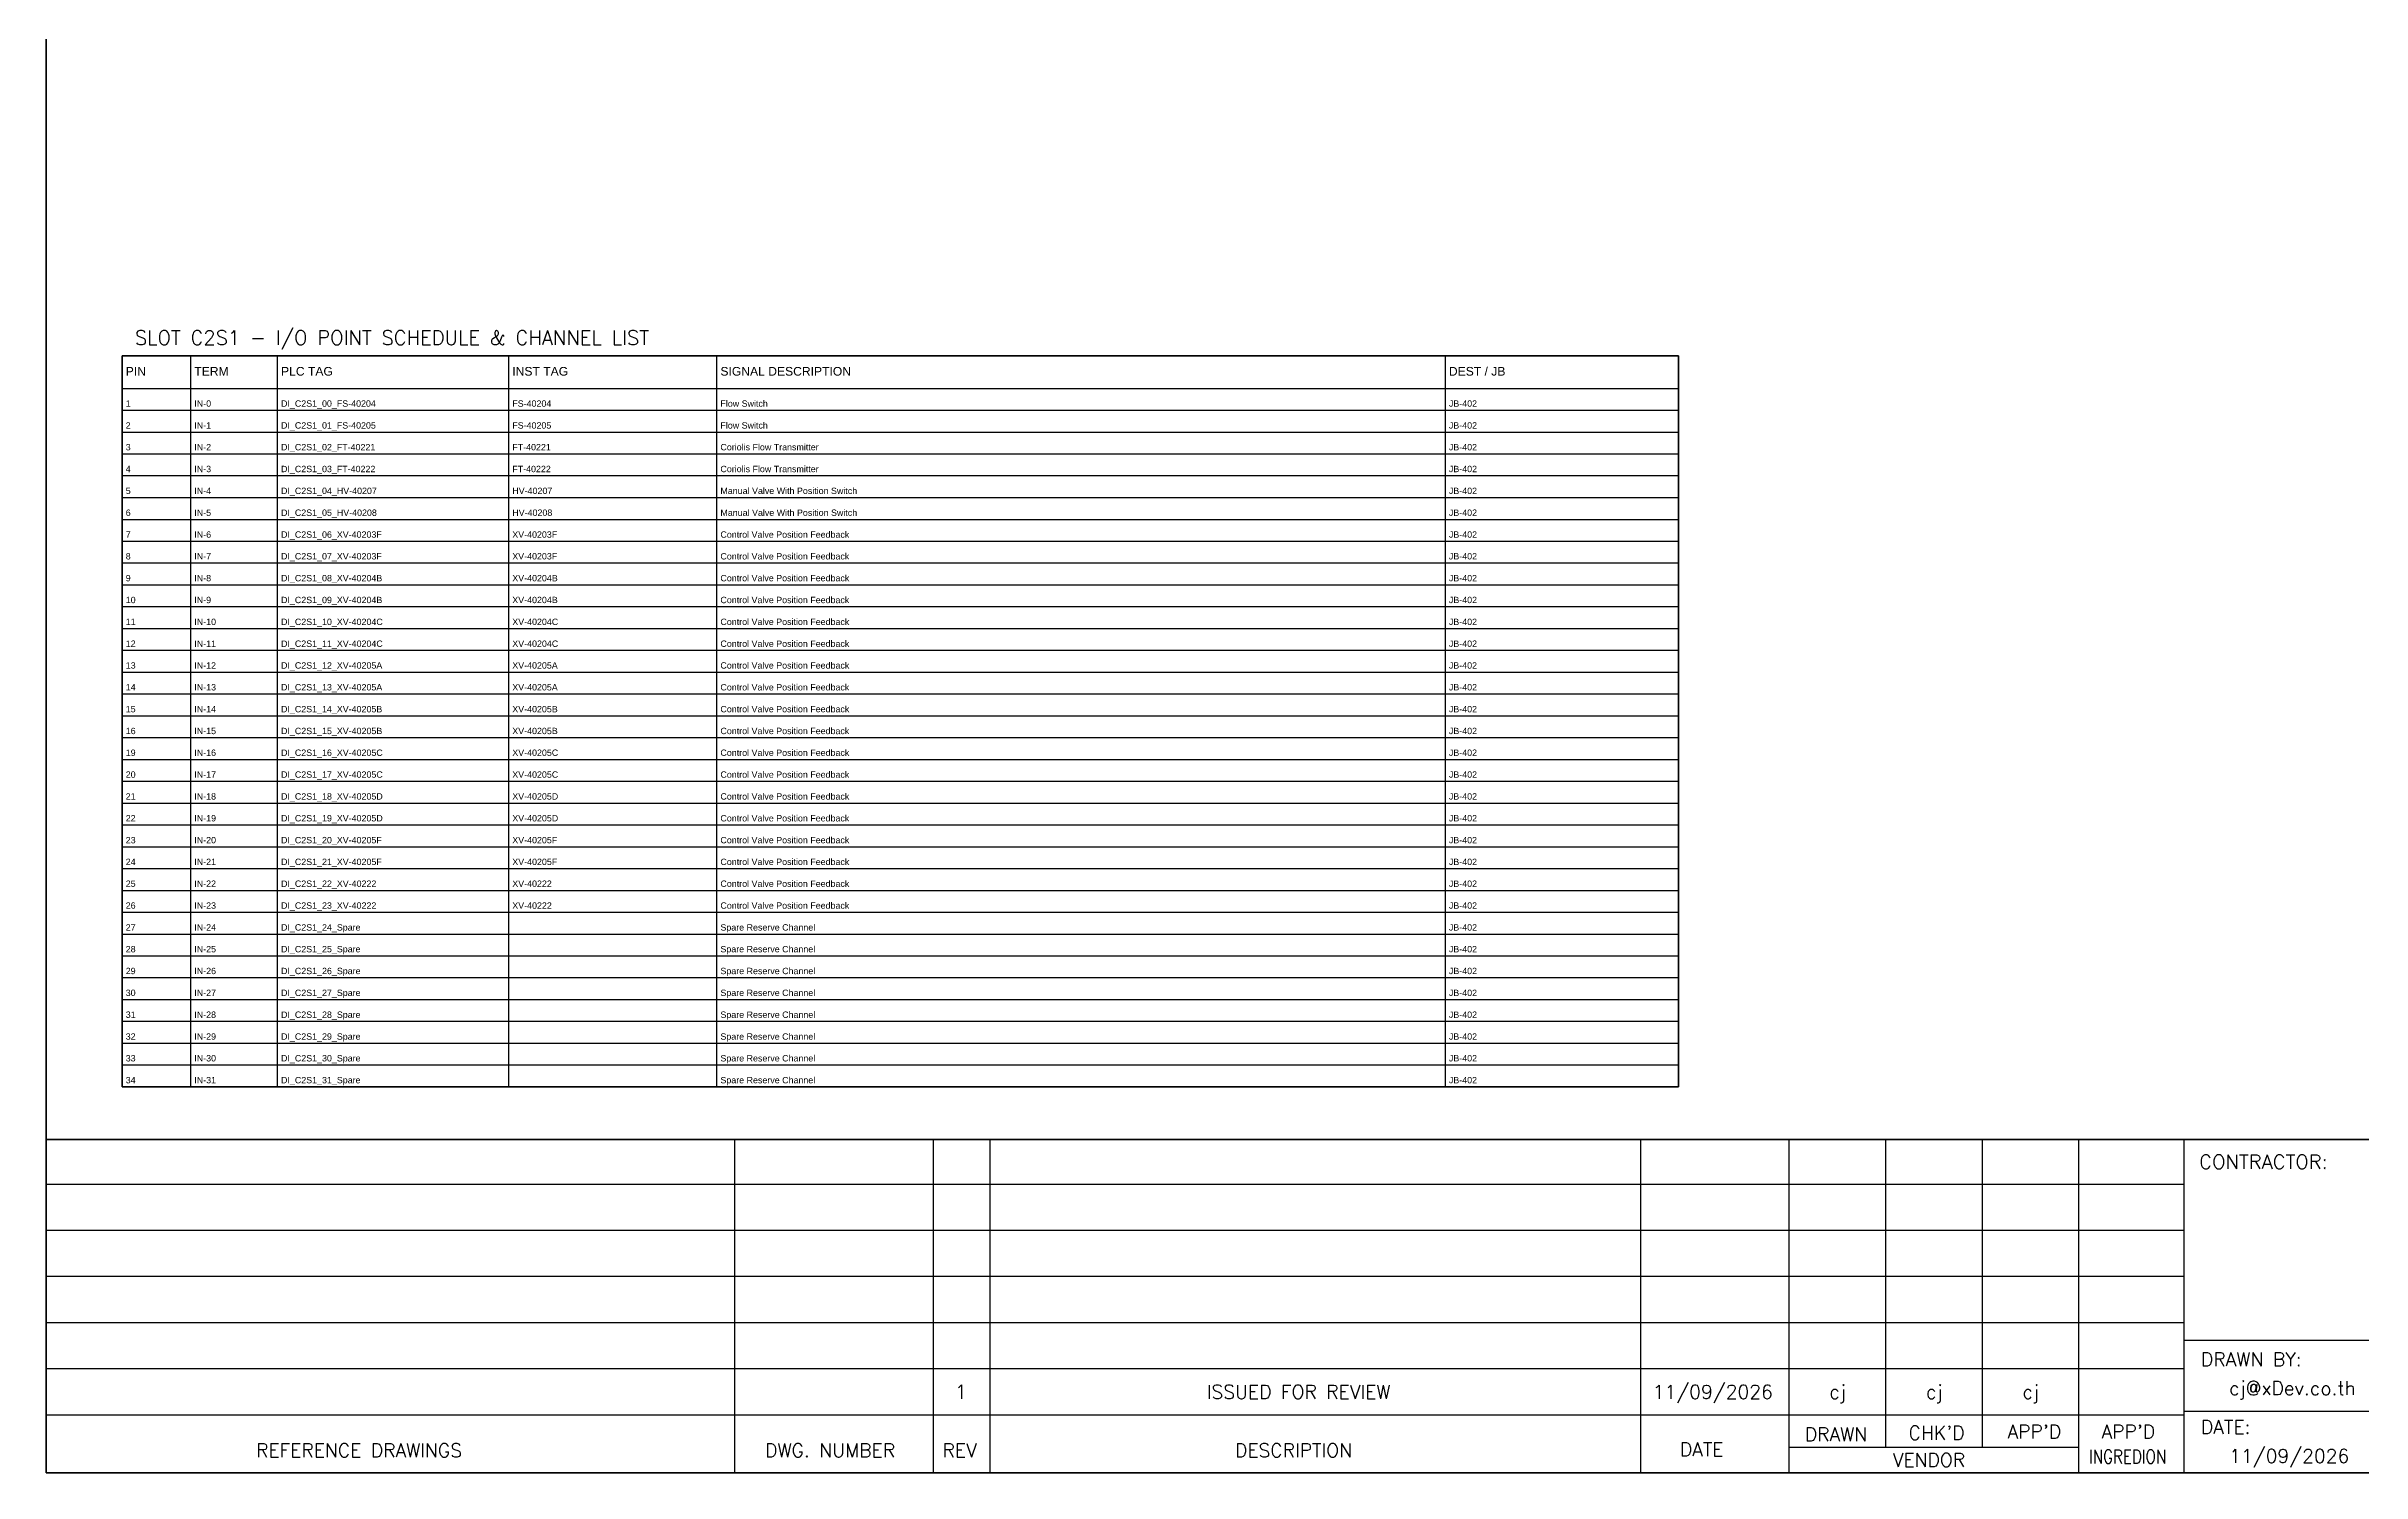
# Model space of a CAD drawing. Header units: millimetres. Extents: x 0 to 54213, y -3004 to 2820.
# Drawn here: x 4193 to 6196, y -3004 to -1770 of the extents above; entities that cross this region are included whole.
import ezdxf
from ezdxf.enums import TextEntityAlignment as Align

# ---------------------------------------------------------------- set-up
doc = ezdxf.new("R2010")
doc.units = ezdxf.units.MM
for name, color, linetype in [('GT_1', 9, 'Continuous'), ('HELPPOINT', 7, 'Continuous'), ('MEMBER', 7, 'Continuous')]:
    doc.layers.add(name, color=color, linetype=linetype)
doc.styles.add('ROMANS', font='romans.shx', dxfattribs={"width": 0.85, "height": 25})
doc.styles.get("Standard").update_dxf_attribs({"font": 'arial.ttf'})

msp = doc.modelspace()

# ---------------------------------------------------------------- linework, layer by layer
at = {"color": 7}
for p, q in [((4318.3, -2670.4), (4318.3, -2038.3)), ((4393.3, -2670.4), (4393.3, -2038.3)), ((4593.3, -2670.4), (4593.3, -2038.3)), ((4773.3, -2670.4), (4773.3, -2038.3)), ((5403.3, -2670.4), (5403.3, -2038.3)), ((4259, -2066.3), (5604.8, -2066.3))]:
    msp.add_line(p, q, dxfattribs=at)
at = {"color": 8}
for p, q in [((4259, -2085.2), (5604.8, -2085.2)), ((4259, -2104.1), (5604.8, -2104.1)), ((4259, -2122.9), (5604.8, -2122.9)), ((4259, -2141.8), (5604.8, -2141.8)), ((4259, -2160.7), (5604.8, -2160.7)), ((4259, -2179.6), (5604.8, -2179.6)), ((4259, -2198.5), (5604.8, -2198.5)), ((4259, -2217.3), (5604.8, -2217.3)), ((4259, -2236.2), (5604.8, -2236.2)), ((4259, -2255.1), (5604.8, -2255.1)), ((4259, -2274), (5604.8, -2274)), ((4259, -2292.9), (5604.8, -2292.9)), ((4259, -2311.7), (5604.8, -2311.7)), ((4259, -2330.6), (5604.8, -2330.6)), ((4259, -2349.5), (5604.8, -2349.5)), ((4259, -2368.4), (5604.8, -2368.4)), ((4259, -2387.2), (5604.8, -2387.2)), ((4259, -2406.1), (5604.8, -2406.1)), ((4259, -2425), (5604.8, -2425)), ((4259, -2443.9), (5604.8, -2443.9)), ((4259, -2462.8), (5604.8, -2462.8)), ((4259, -2481.6), (5604.8, -2481.6)), ((4259, -2500.5), (5604.8, -2500.5)), ((4259, -2519.4), (5604.8, -2519.4)), ((4259, -2538.3), (5604.8, -2538.3)), ((4259, -2557.1), (5604.8, -2557.1)), ((4259, -2576), (5604.8, -2576)), ((4259, -2594.9), (5604.8, -2594.9)), ((4259, -2613.8), (5604.8, -2613.8)), ((4259, -2632.7), (5604.8, -2632.7)), ((4259, -2651.5), (5604.8, -2651.5))]:
    msp.add_line(p, q, dxfattribs=at)
msp.add_lwpolyline([(4259, -2038.3), (5604.8, -2038.3), (5604.8, -2670.4), (4259, -2670.4)], close=True)
at = {"color": 7}
msp.add_lwpolyline([(4259, -2670.4), (5604.8, -2670.4), (5604.8, -2038.3), (4259, -2038.3), (4259, -2670.4)], dxfattribs=at)
at = {"layer": 'GT_1', "color": 4}
for p, q in [((4788.7, -3004.2), (4788.7, -2716.1)), ((4960.6, -3004.2), (4960.6, -2716.1)), ((5009.7, -3004.2), (5009.7, -2716.1)), ((5572.4, -3004.2), (5572.4, -2716.1)), ((5700.7, -3004.2), (5700.7, -2716.1)), ((5784.3, -2982.4), (5784.3, -2716.1)), ((5867.8, -2982.4), (5867.8, -2716)), ((5951.1, -3004.2), (5951.1, -2716.1)), ((6042.1, -3004.2), (6042.1, -2716.1)), ((6042.1, -2754.9), (4193.3, -2754.9)), ((6042.1, -2794.7), (4193.3, -2794.7)), ((6042.1, -2834.6), (4193.3, -2834.6)), ((6042.1, -2874.6), (4193.3, -2874.6)), ((6829.1, -2889.9), (6042.1, -2889.9)), ((6042.1, -2914.5), (4193.3, -2914.5)), ((6042, -2954.4), (4193.3, -2954.4)), ((6829.1, -2951.3), (6042.1, -2951.3)), ((5951.1, -2982.4), (5700.7, -2982.4))]:
    msp.add_line(p, q, dxfattribs=at)
at = {"layer": 'HELPPOINT', "color": 4, "lineweight": 35}
for p, q in [((4193.3, -3004.2), (4193.3, -300)), ((4193.3, -3004.2), (4193.3, -300)), ((8086.6, -3004.2), (4193.3, -3004.2)), ((8086.6, -3004.2), (4193.3, -3004.2))]:
    msp.add_line(p, q, dxfattribs=at)
at = {"layer": 'MEMBER', "color": 4, "lineweight": 35}
msp.add_line((4193.3, -2716.1), (8086.6, -2716.1), dxfattribs=at)
msp.add_line((4193.3, -2716.1), (8086.6, -2716.1), dxfattribs=at)

# ---------------------------------------------------------------- texts
at = {"color": 3}
for s, p in [('PIN', (4262, -2055.3)), ('TERM', (4321.3, -2055.3)), ('PLC TAG', (4396.3, -2055.3)), ('INST TAG', (4596.3, -2055.3)), ('SIGNAL DESCRIPTION', (4776.3, -2055.3)), ('DEST / JB', (5406.3, -2055.3))]:
    msp.add_text(s, height=7.5, dxfattribs=at).set_placement(p)
at = {"color": 7}
for s, p in [('1', (4262, -2082.2)), ('IN-0', (4321.3, -2082.2)), ('DI_C2S1_00_FS-40204', (4396.3, -2082.2)), ('FS-40204', (4596.3, -2082.2)), ('Flow Switch', (4776.3, -2082.2)), ('JB-402', (5406.3, -2082.2)), ('2', (4262, -2101.1)), ('IN-1', (4321.3, -2101.1)), ('DI_C2S1_01_FS-40205', (4396.3, -2101.1)), ('FS-40205', (4596.3, -2101.1)), ('Flow Switch', (4776.3, -2101.1)), ('JB-402', (5406.3, -2101.1)), ('3', (4262, -2119.9)), ('IN-2', (4321.3, -2119.9)), ('DI_C2S1_02_FT-40221', (4396.3, -2119.9)), ('FT-40221', (4596.3, -2119.9)), ('Coriolis Flow Transmitter', (4776.3, -2119.9)), ('JB-402', (5406.3, -2119.9)), ('4', (4262, -2138.8)), ('IN-3', (4321.3, -2138.8)), ('DI_C2S1_03_FT-40222', (4396.3, -2138.8)), ('FT-40222', (4596.3, -2138.8)), ('Coriolis Flow Transmitter', (4776.3, -2138.8)), ('JB-402', (5406.3, -2138.8)), ('5', (4262, -2157.7)), ('IN-4', (4321.3, -2157.7)), ('DI_C2S1_04_HV-40207', (4396.3, -2157.7)), ('HV-40207', (4596.3, -2157.7)), ('Manual Valve With Position Switch', (4776.3, -2157.7)), ('JB-402', (5406.3, -2157.7)), ('6', (4262, -2176.6)), ('IN-5', (4321.3, -2176.6)), ('DI_C2S1_05_HV-40208', (4396.3, -2176.6)), ('HV-40208', (4596.3, -2176.6)), ('Manual Valve With Position Switch', (4776.3, -2176.6)), ('JB-402', (5406.3, -2176.6)), ('7', (4262, -2195.5)), ('IN-6', (4321.3, -2195.5)), ('DI_C2S1_06_XV-40203F', (4396.3, -2195.5)), ('XV-40203F', (4596.3, -2195.5)), ('Control Valve Position Feedback', (4776.3, -2195.5)), ('JB-402', (5406.3, -2195.5)), ('8', (4262, -2214.3)), ('IN-7', (4321.3, -2214.3)), ('DI_C2S1_07_XV-40203F', (4396.3, -2214.3)), ('XV-40203F', (4596.3, -2214.3)), ('Control Valve Position Feedback', (4776.3, -2214.3)), ('JB-402', (5406.3, -2214.3)), ('9', (4262, -2233.2)), ('IN-8', (4321.3, -2233.2)), ('DI_C2S1_08_XV-40204B', (4396.3, -2233.2)), ('XV-40204B', (4596.3, -2233.2)), ('Control Valve Position Feedback', (4776.3, -2233.2)), ('JB-402', (5406.3, -2233.2)), ('10', (4262, -2252.1)), ('IN-9', (4321.3, -2252.1)), ('DI_C2S1_09_XV-40204B', (4396.3, -2252.1)), ('XV-40204B', (4596.3, -2252.1)), ('Control Valve Position Feedback', (4776.3, -2252.1)), ('JB-402', (5406.3, -2252.1)), ('11', (4262, -2271)), ('IN-10', (4321.3, -2271)), ('DI_C2S1_10_XV-40204C', (4396.3, -2271)), ('XV-40204C', (4596.3, -2271)), ('Control Valve Position Feedback', (4776.3, -2271)), ('JB-402', (5406.3, -2271)), ('12', (4262, -2289.9)), ('IN-11', (4321.3, -2289.9)), ('DI_C2S1_11_XV-40204C', (4396.3, -2289.9)), ('XV-40204C', (4596.3, -2289.9)), ('Control Valve Position Feedback', (4776.3, -2289.9)), ('JB-402', (5406.3, -2289.9)), ('13', (4262, -2308.7)), ('14', (4262, -2327.6)), ('IN-12', (4321.3, -2308.7)), ('IN-13', (4321.3, -2327.6)), ('DI_C2S1_12_XV-40205A', (4396.3, -2308.7)), ('DI_C2S1_13_XV-40205A', (4396.3, -2327.6)), ('XV-40205A', (4596.3, -2308.7)), ('XV-40205A', (4596.3, -2327.6)), ('Control Valve Position Feedback', (4776.3, -2308.7)), ('Control Valve Position Feedback', (4776.3, -2327.6)), ('JB-402', (5406.3, -2308.7)), ('JB-402', (5406.3, -2327.6)), ('15', (4262, -2346.5)), ('IN-14', (4321.3, -2346.5)), ('DI_C2S1_14_XV-40205B', (4396.3, -2346.5)), ('XV-40205B', (4596.3, -2346.5)), ('Control Valve Position Feedback', (4776.3, -2346.5)), ('JB-402', (5406.3, -2346.5)), ('16', (4262, -2365.4)), ('IN-15', (4321.3, -2365.4)), ('DI_C2S1_15_XV-40205B', (4396.3, -2365.4)), ('XV-40205B', (4596.3, -2365.4)), ('Control Valve Position Feedback', (4776.3, -2365.4)), ('JB-402', (5406.3, -2365.4)), ('19', (4262, -2384.2)), ('IN-16', (4321.3, -2384.2)), ('DI_C2S1_16_XV-40205C', (4396.3, -2384.2)), ('XV-40205C', (4596.3, -2384.2)), ('Control Valve Position Feedback', (4776.3, -2384.2)), ('JB-402', (5406.3, -2384.2)), ('20', (4262, -2403.1)), ('IN-17', (4321.3, -2403.1)), ('DI_C2S1_17_XV-40205C', (4396.3, -2403.1)), ('XV-40205C', (4596.3, -2403.1)), ('Control Valve Position Feedback', (4776.3, -2403.1)), ('JB-402', (5406.3, -2403.1)), ('21', (4262, -2422)), ('IN-18', (4321.3, -2422)), ('DI_C2S1_18_XV-40205D', (4396.3, -2422)), ('XV-40205D', (4596.3, -2422)), ('Control Valve Position Feedback', (4776.3, -2422)), ('JB-402', (5406.3, -2422)), ('22', (4262, -2440.9)), ('IN-19', (4321.3, -2440.9)), ('DI_C2S1_19_XV-40205D', (4396.3, -2440.9)), ('XV-40205D', (4596.3, -2440.9)), ('Control Valve Position Feedback', (4776.3, -2440.9)), ('JB-402', (5406.3, -2440.9)), ('23', (4262, -2459.8)), ('IN-20', (4321.3, -2459.8)), ('DI_C2S1_20_XV-40205F', (4396.3, -2459.8)), ('XV-40205F', (4596.3, -2459.8)), ('Control Valve Position Feedback', (4776.3, -2459.8)), ('JB-402', (5406.3, -2459.8)), ('24', (4262, -2478.6)), ('IN-21', (4321.3, -2478.6)), ('DI_C2S1_21_XV-40205F', (4396.3, -2478.6)), ('XV-40205F', (4596.3, -2478.6)), ('Control Valve Position Feedback', (4776.3, -2478.6)), ('JB-402', (5406.3, -2478.6)), ('25', (4262, -2497.5)), ('IN-22', (4321.3, -2497.5)), ('DI_C2S1_22_XV-40222', (4396.3, -2497.5)), ('XV-40222', (4596.3, -2497.5)), ('Control Valve Position Feedback', (4776.3, -2497.5)), ('JB-402', (5406.3, -2497.5)), ('26', (4262, -2516.4)), ('IN-23', (4321.3, -2516.4)), ('DI_C2S1_23_XV-40222', (4396.3, -2516.4)), ('XV-40222', (4596.3, -2516.4)), ('Control Valve Position Feedback', (4776.3, -2516.4)), ('JB-402', (5406.3, -2516.4)), ('27', (4262, -2535.3)), ('IN-24', (4321.3, -2535.3)), ('DI_C2S1_24_Spare', (4396.3, -2535.3)), ('Spare Reserve Channel', (4776.3, -2535.3)), ('JB-402', (5406.3, -2535.3)), ('28', (4262, -2554.1)), ('IN-25', (4321.3, -2554.1)), ('DI_C2S1_25_Spare', (4396.3, -2554.1)), ('Spare Reserve Channel', (4776.3, -2554.1)), ('JB-402', (5406.3, -2554.1)), ('29', (4262, -2573)), ('IN-26', (4321.3, -2573)), ('DI_C2S1_26_Spare', (4396.3, -2573)), ('Spare Reserve Channel', (4776.3, -2573)), ('JB-402', (5406.3, -2573)), ('30', (4262, -2591.9)), ('IN-27', (4321.3, -2591.9)), ('DI_C2S1_27_Spare', (4396.3, -2591.9)), ('Spare Reserve Channel', (4776.3, -2591.9)), ('JB-402', (5406.3, -2591.9)), ('31', (4262, -2610.8)), ('IN-28', (4321.3, -2610.8)), ('DI_C2S1_28_Spare', (4396.3, -2610.8)), ('Spare Reserve Channel', (4776.3, -2610.8)), ('JB-402', (5406.3, -2610.8)), ('32', (4262, -2629.7)), ('33', (4262, -2648.5)), ('IN-29', (4321.3, -2629.7)), ('IN-30', (4321.3, -2648.5)), ('DI_C2S1_29_Spare', (4396.3, -2629.7)), ('DI_C2S1_30_Spare', (4396.3, -2648.5)), ('Spare Reserve Channel', (4776.3, -2629.7)), ('Spare Reserve Channel', (4776.3, -2648.5)), ('JB-402', (5406.3, -2629.7)), ('JB-402', (5406.3, -2648.5)), ('34', (4262, -2667.4)), ('IN-31', (4321.3, -2667.4)), ('DI_C2S1_31_Spare', (4396.3, -2667.4)), ('Spare Reserve Channel', (4776.3, -2667.4)), ('JB-402', (5406.3, -2667.4))]:
    msp.add_text(s, height=5.5, dxfattribs=at).set_placement(p)
at = {"layer": 'MEMBER', "color": 4, "ltscale": 0.8, "style": 'ROMANS'}
for s, height, p in [('SLOT C2S1 - I/O POINT SCHEDULE & CHANNEL LIST', 12.35, (4269.9, -2028.6)), ('CONTRACTOR:', 12.35, (6055.2, -2741.5)), ('DRAWN BY:', 11.88, (6056.7, -2912.1)), ('cj@xDev.co.th', 11.875, (6081.1, -2937)), ("APP'D", 11.88, (5889.5, -2974.6)), ("APP'D", 11.88, (5970.7, -2974.6)), ('DATE:', 11.88, (6056.7, -2970.6)), ('REFERENCE DRAWINGS', 11.875, (4374.7, -2990.8)), ('DWG. NUMBER', 11.875, (4814.9, -2990.8)), ('REV', 11.88, (4968.4, -2990.8)), ('DESCRIPTION', 11.875, (5221.3, -2990.8)), ('DATE', 11.88, (5606.1, -2990)), ('DRAWN', 11.88, (5714.1, -2976.9)), ("CHK'D", 11.88, (5803.9, -2975.7)), ('11/09/2026', 11.88, (6081.1, -2995.7)), ('VENDOR', 11.88, (5790.2, -2999.1))]:
    msp.add_text(s, height=height, dxfattribs=at).set_placement(p)
for s, height, p in [('1', 11.9, (4984.2, -2934.3)), ('ISSUED FOR REVIEW', 11.875, (5276.3, -2934.3)), ('11/09/2026', 11.88, (5634.5, -2934.3)), ('cj', 11.88, (5742.4, -2934.3)), ('cj', 11.88, (5826, -2934.3)), ('cj', 11.88, (5909.5, -2934.3))]:
    msp.add_text(s, height=height, dxfattribs=at).set_placement(p, align=Align.MIDDLE_CENTER)
at = {"layer": 'MEMBER', "color": 4, "ltscale": 0.8, "style": 'ROMANS', "width": 0.8}
msp.add_text('INGREDION', height=11.88, dxfattribs=at).set_placement((5959.9, -2996.2))

doc.saveas('drawing.dxf')
